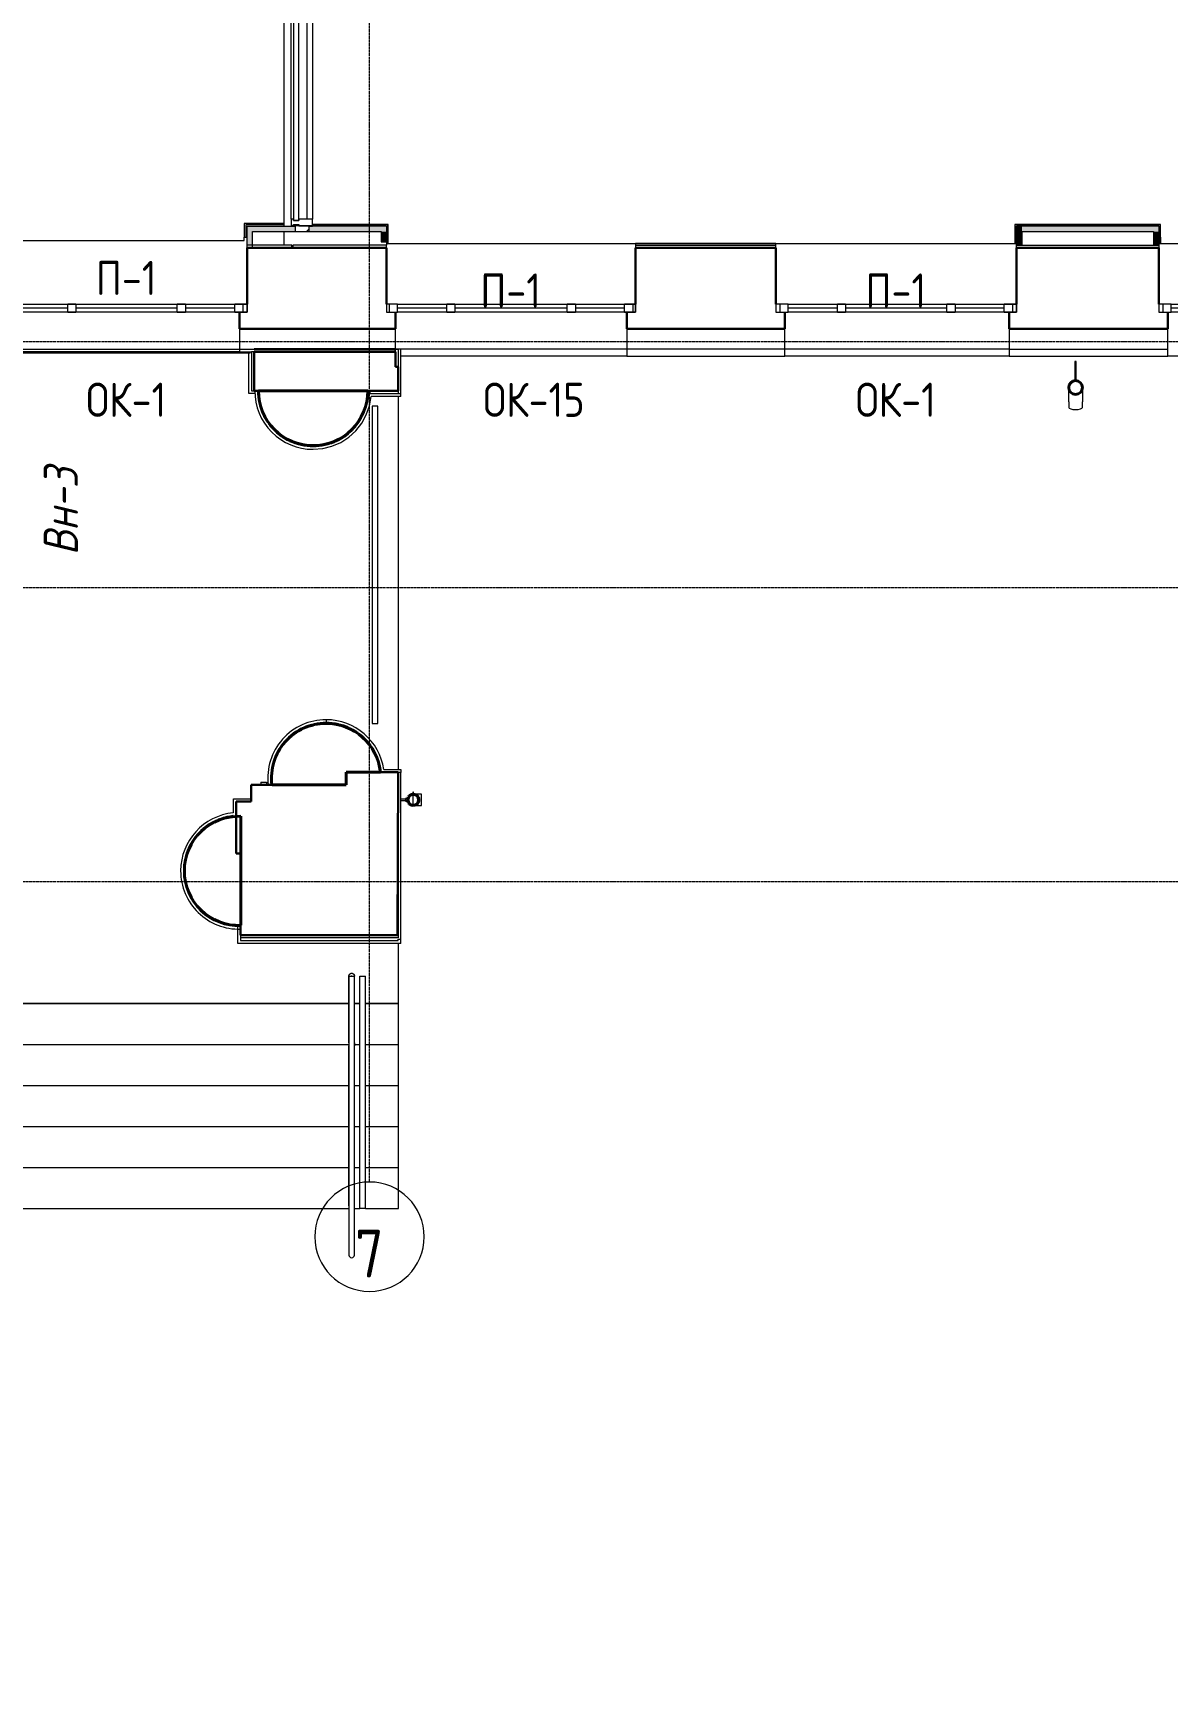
# Model space of a CAD drawing. Header units: millimetres. Extents: x -10178924 to 11692288, y -947381 to 58396.
# Drawn here: x 28092 to 36385, y -99954 to -87819 of the extents above; entities that cross this region are included whole.
import ezdxf
from ezdxf import colors
from ezdxf.entities.mleader import LeaderData, LeaderLine
from ezdxf.math import Vec2, Vec3

# ---------------------------------------------------------------- set-up
doc = ezdxf.new("R2010")
doc.units = ezdxf.units.MM
doc.linetypes.add('ADSK_Линия сетки', pattern=[25, 20, -2.5, 0, -2.5])
for name, color, linetype, lineweight in [('_ Окна', 7, 'Continuous', 9), ('Витраж', 7, 'Continuous', 9), ('Колонны', 7, 'Continuous', 18), ('Лестницы', 7, 'Continuous', 9), ('Марки', 7, 'Continuous', 20), ('Марки окон', 7, 'Continuous', 20), ('Обобщенные модели', 7, 'Continuous', 18), ('Ограждение', 7, 'Continuous', 9), ('Окна', 7, 'Continuous', 9), ('Оси', 253, 'Continuous', 9), ('Панели витража', 7, 'Continuous', 9), ('Перекрытие', 7, 'Continuous', 18), ('Стены внутренние', 7, 'Continuous', 18), ('Стены наружные', 7, 'Continuous', 18), ('Стены несущие', 7, 'Continuous', 30), ('Стены отделка', 7, 'Continuous', 30), ('Стены штриховка', 7, 'Continuous', 9), ('ШТРИХОВКА', 252, 'Continuous', 15)]:
    doc.layers.add(name, color=color, linetype=linetype, lineweight=lineweight)
doc.layers.add('_надписи канализация', color=7, linetype='Continuous')
doc.layers.add('Линии', color=7, linetype='Continuous', lineweight=9, true_color=0x00a600)
doc.styles.add('GOST Common', font='GOST_Common.ttf', dxfattribs={"width": 0.9, "height": 350})
doc.styles.add('GOST Common_2', font='GOST_Common.ttf', dxfattribs={"width": 0.9, "height": 250})
doc.styles.add('GOST Common_B_I', font='', dxfattribs={"width": 0.9, "height": 250})
doc.styles.add('ISOCPEUR', font='isocpeui.ttf', dxfattribs={"width": 0.9})
doc.styles.get('GOST Common_B_I').set_extended_font_data('GOST Common', italic=True, bold=True)

# ---------------------------------------------------------------- blocks, each defined once
blk = doc.blocks.new('Ось сетки - Круг_Ø8 мм-8258-План подвала')
at = {"layer": 'Оси', "lineweight": 20}
for start, end in [(360, 180), (180, 360)]:
    blk.add_arc((0, 0), 4, start, end, dxfattribs=at)
blk = doc.blocks.new('оси')
at = {"layer": 'Оси', "linetype": 'ADSK_Линия сетки'}
for p, q in [((37050, -2196), (37050, 46378)), ((-3614, 3950), (62615, 3950)), ((-3614, 2150), (62505, 2150)), ((-3614, 0), (62505, 0))]:
    blk.add_line(p, q, dxfattribs=at)
at = {"layer": 'Оси', "lineweight": 20, "xscale": 99.99999999999993, "yscale": 99.99999999999993, "zscale": 99.99999999999993}
blk.add_blockref('Ось сетки - Круг_Ø8 мм-8258-План подвала', (37050, -2596), dxfattribs=at)
at = {"layer": 'Оси', "insert": (37049, -2719), "char_height": 350, "width": 232.2, "attachment_point": 5, "line_spacing_factor": 1.022766, "style": 'GOST Common'}
blk.add_mtext('\\pxqc,t0.25714,0.51429,0.77143,1.02857,1.28571,1.54286,1.8,2.05714,2.31429,2.57143,2.82857,3.08571,3.34286,3.6,3.85714,4.11429,4.37143,4.62857,4.88571,5.14286,5.4,5.65714,5.91429,6.17143,6.42857,6.68571,6.94286,7.2,7.45714,7.71429,7.97143,8.22857;{7}', dxfattribs=at)
blk = doc.blocks.new('Прямоугольный импост - Импост структурный с накладкой - 160мм-687475-План 1-го этажа')
at = {"layer": 'Витраж', "lineweight": 18}
for p, q in [((-50, 0), (-50, 17)), ((-50, 17), (0, 17)), ((-40, 0), (-50, 0)), ((-40, -40), (-40, 0)), ((0, 0), (-10, 0)), ((-10, 0), (-10, -40)), ((0, 17), (0, 0)), ((-50, -140), (-50, -40)), ((-50, -40), (-40, -40)), ((-10, -40), (0, -40)), ((0, -40), (0, -140)), ((0, -140), (-50, -140))]:
    blk.add_line(p, q, dxfattribs=at)
blk = doc.blocks.new('Системная панель - Стекло - 40мм-6487991-План 1-го этажа')
at = {"layer": 'Панели витража', "lineweight": 18}
for p, q in [((907.5, 40), (-907.5, 40)), ((-907.5, 40), (-907.5, 0)), ((-907.5, 0), (907.5, 0)), ((907.5, 0), (907.5, 40))]:
    blk.add_line(p, q, dxfattribs=at)
blk = doc.blocks.new('Прямоугольный импост - Импост структурный с накладкой - 100мм-6487985-План 1-го этажа')
at = {"layer": 'Витраж'}
for p, q in [((29977, 6459), (29977, 8254)), ((30094, 6459), (30094, 8254))]:
    blk.add_line(p, q, dxfattribs=at)
blk = doc.blocks.new('Ограждение - Ограждение-1129748-План 1-го этажа')
at = {"layer": 'Ограждение'}
for p, q in [((30480, -2845), (30520, -2845)), ((30480, -3345), (30480, -2845)), ((30520, -3345), (30520, -2845)), ((30480, -4545), (30480, -3345)), ((30520, -4545), (30520, -3345)), ((30520, -4545), (30480, -4545))]:
    blk.add_line(p, q, dxfattribs=at)
blk = doc.blocks.new('Тип перил - Перила_Внутренний_-1129817-План 1-го этажа')
at = {"layer": 'Ограждение'}
for p, q in [((30400, -2845), (30400, -3333)), ((30422, -2845), (30417, -2845)), ((30440, -3333), (30440, -2845)), ((30400, -3347), (30400, -4525)), ((30440, -4525), (30440, -3347))]:
    blk.add_line(p, q, dxfattribs=at)
at = {"layer": 'Ограждение', "flags": 128}
for points in [[(30400, -3333), (30400, -3334), (30400, -3335), (30400, -3336), (30400, -3337), (30400, -3338), (30400, -3340), (30400, -3341), (30400, -3342), (30400, -3343), (30400, -3344), (30400, -3345), (30400, -3346), (30400, -3347)], [(30440, -3347), (30440, -3346), (30440, -3344), (30440, -3343), (30440, -3342), (30440, -3341), (30440, -3340), (30440, -3339), (30440, -3338), (30440, -3336), (30440, -3335), (30440, -3334), (30440, -3333), (30440, -3333)]]:
    blk.add_lwpolyline(points, dxfattribs=at)
blk = doc.blocks.new('Тип перил - D40-16087-План 1-го этажа')
at = {"layer": 'Ограждение', "flags": 128}
for points in [[(0, 20), (1, 20), (2, 20), (2, 20), (3, 20), (4, 20), (5, 19), (6, 19), (6, 19), (7, 19), (8, 18), (9, 18), (9, 18), (10, 17), (11, 17), (11, 17), (12, 16), (13, 16), (13, 15), (14, 14), (14, 14), (15, 13), (15, 13), (16, 12), (16, 11), (17, 11), (17, 10), (18, 9), (18, 9), (18, 8), (19, 7), (19, 6), (19, 6), (19, 5), (20, 4), (20, 3), (20, 3), (20, 2), (20, 1), (20, 0), (20, 0)], [(20, 0), (20, -1), (20, -2), (20, -2), (20, -3), (20, -4), (19, -5), (19, -6), (19, -6), (19, -7), (18, -8), (18, -9), (18, -9), (17, -10), (17, -11), (17, -11), (16, -12), (16, -13), (15, -13), (14, -14), (14, -14), (13, -15), (13, -15), (12, -16), (11, -16), (11, -17), (10, -17), (9, -18), (9, -18), (8, -18), (7, -19), (6, -19), (6, -19), (5, -19), (4, -20), (3, -20), (3, -20), (2, -20), (1, -20), (0, -20), (0, -20)]]:
    blk.add_lwpolyline(points, dxfattribs=at)
blk = doc.blocks.new('Тип перил - Перила_Внутренний_-V20-План 1-го этажа')
at = {"layer": 'Ограждение'}
for p, q in [((30400, -2845), (30440, -2845)), ((30400, -3333), (30400, -2845)), ((30440, -3333), (30440, -2845)), ((30400, -3333), (30400, -3356)), ((30400, -4525), (30400, -3356)), ((30440, -3333), (30440, -3356)), ((30440, -4525), (30440, -3356))]:
    blk.add_line(p, q, dxfattribs=at)
blk = doc.blocks.new('Ограждение - Ограждение-2045083-План 1-го этажа')
at = {"layer": 'Ограждение'}
for p, q in [((30570, 1322), (30570, -998)), ((30610, 1322), (30570, 1322)), ((30610, -998), (30610, 1322)), ((30570, -998), (30610, -998))]:
    blk.add_line(p, q, dxfattribs=at)
blk = doc.blocks.new('TN_ПВС 125-82_Водосточная труба - TN_ПВС 125-82_Водосточная труба-2851611-План 1-го этажа')
at = {"layer": 'Обобщенные модели', "lineweight": 9}
h = blk.add_hatch(dxfattribs=at)
h.set_pattern_fill('FP_24', color=256, style=0, pattern_type=2)
h.set_pattern_definition([(135, (-1556.57, -30870.17), (-106.066, -106.066), [])])
h.paths.add_polyline_path([(41, 0), (39, 9), (34, 22), (19, 36), (-1, 41), (-22, 34), (-36, 19), (-41, -2), (-35, -21), (-19, -36), (1, -41), (21, -35), (36, -19), (41, 0)])
h.paths.add_polyline_path([(39, 0), (32, -21), (19, -34), (-2, -38), (-21, -33), (-34, -19), (-39, 0), (-32, 21), (-19, 34), (0, 39), (21, 32), (34, 18), (38, 4)])
at = {"layer": 'Обобщенные модели', "lineweight": 40}
for radius, start, end in [(41.1, 151.0711, 178.9289), (38.8, 0, 180), (38.8, 180, 0), (41.1, 121.0711, 148.9289), (41.1, 91.0711, 118.9289), (41.1, 61.0711, 88.9289), (41.1, 31.0711, 58.9289), (41.1, 1.0711, 28.9289), (41.1, 181.0711, 208.9289), (41.1, 211.0711, 238.9289), (41.1, 241.0711, 268.9289), (41.1, 271.0711, 298.9289), (41.1, 301.0711, 328.9289), (41.1, 331.0711, 358.9289)]:
    blk.add_arc((0, 0), radius, start, end, dxfattribs=at)
blk = doc.blocks.new('_ Хомут универсальный - _ Хомут универсальный-2851612-План 1-го этажа')
at = {"layer": 'Обобщенные модели'}
for p, q in [((-43, 2), (-57, 2)), ((-57, 2), (-57, -2)), ((-57, -2), (-43, -2)), ((-10, -42), (-10, -57)), ((-10, -57), (10, -57)), ((-5, -57), (-5, -93)), ((-5, -93), (5, -93)), ((5, -93), (5, -57)), ((10, -57), (10, -42))]:
    blk.add_line(p, q, dxfattribs=at)
for radius, start, end in [(43.3, 283.4129, 177.008), (41, 0, 180), (43.3, 183.3101, 256.6528), (41, 180, 360)]:
    blk.add_arc((0, 0), radius, start, end, dxfattribs=at)
blk = doc.blocks.new('_ Водосточный слив с хомутом универсальным - _ Водосточный слив с хомутом универсальным-2862680-План 1-го этажа')
at = {"layer": 'Обобщенные модели'}
for p, q in [((-14, 41), (-61, 41)), ((0, 39), (0, -39)), ((0, 39), (0, -39)), ((-61, -41), (-14, -41))]:
    blk.add_line(p, q, dxfattribs=at)
at = {"layer": 'Обобщенные модели', "flags": 128}
blk.add_lwpolyline([(-61, 41), (-61, 40), (-61, 36), (-61, 31), (-61, 23), (-61, 15), (-61, 5), (-61, -5), (-61, -15), (-61, -23), (-61, -31), (-61, -36), (-61, -40), (-61, -41)], dxfattribs=at)
at = {"layer": 'Обобщенные модели'}
for start, end in [(13.284, 180), (180, 267.2199), (273.3227, 346.716)]:
    blk.add_arc((0, 0), 43.6, start, end, dxfattribs=at)
blk = doc.blocks.new('окно трехпол с фрамугой - 1740 и 1760 -2300_h___нов_ ок1-2142734-План 1-го этажа')
at = {"layer": '_ Окна', "lineweight": 18}
for p, q in [((-880, 115), (-880, 175)), ((-880, 175), (-790, 175)), ((-790, 175), (-790, 115)), ((-430, 115), (-430, 175)), ((-430, 175), (-370, 175)), ((-370, 175), (-370, 115)), ((370, 115), (370, 175)), ((370, 175), (430, 175)), ((430, 175), (430, 115)), ((790, 175), (790, 115)), ((880, 175), (790, 175)), ((880, 115), (880, 175)), ((-790, 115), (-880, 115)), ((-370, 115), (-430, 115)), ((430, 115), (370, 115)), ((790, 115), (880, 115))]:
    blk.add_line(p, q, dxfattribs=at)
at = {"layer": '_ Окна'}
for p, q in [((-850, 115), (-850, 175)), ((-790, 145), (-430, 145)), ((-370, 145), (370, 145)), ((430, 145), (790, 145)), ((850, 115), (850, 175))]:
    blk.add_line(p, q, dxfattribs=at)
at = {"layer": 'Окна'}
for p, q in [((-880, 175), (-880, 115)), ((-790, 175), (-880, 175)), ((-790, 175), (-430, 175)), ((-370, 175), (-430, 175)), ((-370, 175), (370, 175)), ((430, 175), (370, 175)), ((430, 175), (790, 175)), ((880, 175), (790, 175)), ((880, 115), (880, 175)), ((-880, 115), (-790, 115)), ((-430, 115), (-790, 115)), ((-430, 115), (-370, 115)), ((370, 115), (-370, 115)), ((370, 115), (430, 115)), ((790, 115), (430, 115)), ((790, 115), (880, 115))]:
    blk.add_line(p, q, dxfattribs=at)
blk = doc.blocks.new('окно трехпол с фрамугой - 1800 и 1820х2300_h___нов_ ок15-2116672-План 1-го этажа')
at = {"layer": '_ Окна', "lineweight": 18}
for p, q in [((-910, 115), (-910, 175)), ((-910, 175), (-830, 175)), ((-830, 175), (-830, 115)), ((-470, 115), (-470, 175)), ((-470, 175), (-410, 175)), ((-410, 175), (-410, 115)), ((410, 115), (410, 175)), ((410, 175), (470, 175)), ((470, 175), (470, 115)), ((830, 175), (830, 115)), ((910, 175), (830, 175)), ((910, 115), (910, 175)), ((-830, 115), (-910, 115)), ((-410, 115), (-470, 115)), ((470, 115), (410, 115)), ((830, 115), (910, 115))]:
    blk.add_line(p, q, dxfattribs=at)
at = {"layer": '_ Окна'}
for p, q in [((-890, 115), (-890, 175)), ((-830, 145), (-470, 145)), ((-410, 145), (410, 145)), ((470, 145), (830, 145)), ((890, 115), (890, 175))]:
    blk.add_line(p, q, dxfattribs=at)
at = {"layer": 'Окна'}
for p, q in [((-910, 175), (-910, 115)), ((-830, 175), (-910, 175)), ((-830, 175), (-470, 175)), ((-410, 175), (-470, 175)), ((-410, 175), (410, 175)), ((470, 175), (410, 175)), ((470, 175), (830, 175)), ((910, 175), (830, 175)), ((910, 115), (910, 175)), ((-910, 115), (-830, 115)), ((-470, 115), (-830, 115)), ((-470, 115), (-410, 115)), ((410, 115), (-410, 115)), ((410, 115), (470, 115)), ((830, 115), (470, 115)), ((830, 115), (910, 115))]:
    blk.add_line(p, q, dxfattribs=at)
blk = doc.blocks.new('окно трехпол с фрамугой - 1740 и 1760 -2300_h___нов_ ок1-V47-План 1-го этажа')
at = {"layer": '_ Окна', "lineweight": 18}
for p, q in [((-880, 115), (-880, 175)), ((-880, 175), (-790, 175)), ((-790, 175), (-790, 115)), ((-430, 115), (-430, 175)), ((-430, 175), (-370, 175)), ((-370, 175), (-370, 115)), ((370, 115), (370, 175)), ((370, 175), (430, 175)), ((430, 175), (430, 115)), ((790, 175), (790, 115)), ((880, 175), (790, 175)), ((880, 115), (880, 175)), ((-790, 115), (-880, 115)), ((-370, 115), (-430, 115)), ((430, 115), (370, 115)), ((790, 115), (880, 115))]:
    blk.add_line(p, q, dxfattribs=at)
at = {"layer": '_ Окна'}
for p, q in [((-850, 115), (-850, 175)), ((-790, 145), (-430, 145)), ((-370, 145), (370, 145)), ((430, 145), (790, 145)), ((850, 115), (850, 175))]:
    blk.add_line(p, q, dxfattribs=at)
at = {"layer": 'Окна'}
for p, q in [((-880, 175), (-880, 115)), ((-790, 175), (-880, 175)), ((-790, 175), (-430, 175)), ((-370, 175), (-430, 175)), ((-370, 175), (370, 175)), ((430, 175), (370, 175)), ((430, 175), (790, 175)), ((880, 175), (790, 175)), ((880, 115), (880, 175)), ((-880, 115), (-790, 115)), ((-430, 115), (-790, 115)), ((-430, 115), (-370, 115)), ((370, 115), (-370, 115)), ((370, 115), (430, 115)), ((790, 115), (430, 115)), ((790, 115), (880, 115))]:
    blk.add_line(p, q, dxfattribs=at)
blk = doc.blocks.new('Водосток - Тип 1 _карниз больше 490мм_-5162063-План 1-го этажа')
at = {"layer": 'Обобщенные модели'}
for p, q in [((75, 306), (75, 264)), ((175, 264), (175, 306)), ((120, 109), (120, -30)), ((130, -30), (130, 109)), ((120, -30), (130, -30))]:
    blk.add_line(p, q, dxfattribs=at)
at = {"layer": 'Обобщенные модели', "flags": 128}
for points in [[(75, 173), (75, 174), (75, 177), (75, 180), (75, 183), (75, 186), (75, 190), (75, 193), (75, 197), (75, 201), (75, 205), (75, 210), (75, 214), (75, 219), (75, 224), (75, 229), (75, 234), (75, 239), (75, 245), (75, 250), (75, 256), (75, 261), (75, 264)], [(175, 264), (175, 258), (175, 252), (175, 247), (175, 242), (175, 236), (175, 231), (175, 226), (175, 221), (175, 216), (175, 212), (175, 207), (175, 203), (175, 199), (175, 195), (175, 191), (175, 188), (175, 184), (175, 181), (175, 178), (175, 175), (175, 173)]]:
    blk.add_lwpolyline(points, dxfattribs=at)
at = {"layer": 'Обобщенные модели'}
for start, end in [(90, 270), (270, 90)]:
    blk.add_arc((125, 160), 52, start, end, dxfattribs=at)
at = {"layer": 'Обобщенные модели', "lineweight": 40}
for start, end in [(90, 270), (270, 90)]:
    blk.add_arc((125, 160), 50, start, end, dxfattribs=at)
at = {"layer": 'Обобщенные модели'}
for start_param, end_param in [(4.712389, 6.283185), (3.141593, 4.712389)]:
    blk.add_ellipse((125, 306), major_axis=(-50, 0), ratio=0.309017, start_param=start_param, end_param=end_param, dxfattribs=at)
blk = doc.blocks.new('Тип перил - Перила_Внутренний_-3098268-План 1-го этажа')
at = {"layer": 'Ограждение', "flags": 128}
for points in [[(30400, -3333), (30400, -3334), (30400, -3335), (30400, -3336), (30400, -3337), (30400, -3338), (30400, -3340), (30400, -3341), (30400, -3342), (30400, -3343), (30400, -3344), (30400, -3345), (30400, -3346), (30400, -3347)], [(30440, -3347), (30440, -3346), (30440, -3344), (30440, -3343), (30440, -3342), (30440, -3341), (30440, -3340), (30440, -3339), (30440, -3338), (30440, -3336), (30440, -3335), (30440, -3334), (30440, -3333)]]:
    blk.add_lwpolyline(points, dxfattribs=at)
blk = doc.blocks.new('Тип перил - D40-V58-План 1-го этажа')
at = {"layer": 'Ограждение', "flags": 128}
for points in [[(5, 19), (6, 19), (6, 19), (7, 19), (8, 18), (9, 18), (9, 18), (10, 17), (11, 17), (11, 17), (12, 16), (13, 16), (13, 15), (14, 14), (14, 14), (15, 13), (15, 13), (16, 12), (16, 11), (17, 11), (17, 10), (18, 9), (18, 9), (18, 8), (19, 7), (19, 6), (19, 6), (19, 5), (20, 4), (20, 3), (20, 3), (20, 2), (20, 1), (20, 0), (20, 0)], [(9, -18), (9, -18), (8, -18), (7, -19), (6, -19), (6, -19), (5, -19), (4, -20)], [(20, 0), (20, -1), (20, -2), (20, -2), (20, -3), (20, -4), (19, -5), (19, -6), (19, -6), (19, -7), (18, -8), (18, -9), (18, -9), (17, -10), (17, -11), (17, -11), (16, -12), (16, -13), (15, -13), (14, -14), (14, -14), (13, -15), (13, -15), (12, -16), (11, -16), (11, -17), (10, -17)]]:
    blk.add_lwpolyline(points, dxfattribs=at)
blk = doc.blocks.new('Тип перил - Перила_Внутренний_-V62-План 1-го этажа')
at = {"layer": 'Ограждение'}
for p, q in [((30400, -3333), (30400, -3347)), ((30440, -3333), (30440, -3347))]:
    blk.add_line(p, q, dxfattribs=at)
blk = doc.blocks.new('1 этаж')
at = {"layer": 'Колонны', "true_color": 0xfbfbf4}
for points in [[(29835, -68197), (29838, -68197), (29835, -68126), (29844, -68061), (29865, -67995), (29897, -67934), (29939, -67878), (29983, -67836), (30039, -67798), (30101, -67771), (30166, -67754), (30233, -67747), (30233, -67741), (30162, -67748), (30092, -67767), (30036, -67793), (29979, -67831), (29926, -67883), (29886, -67938), (29856, -67998), (29837, -68063), (29828, -68129), (29828, -68130), (29831, -68197), (29834, -68197)], [(30630, -68105), (30636, -68105), (30620, -68027), (30605, -67989), (30584, -67945), (30576, -67932), (30550, -67896), (30531, -67873), (30498, -67841), (30481, -67827), (30437, -67797), (30424, -67790), (30368, -67765), (30301, -67747), (30233, -67741), (30233, -67748), (30305, -67755), (30361, -67769), (30421, -67795), (30475, -67830), (30524, -67873), (30564, -67924), (30596, -67980), (30618, -68043), (30627, -68086)]]:
    blk.add_hatch(color=7, dxfattribs=at).paths.add_polyline_path(points)
h = blk.add_hatch(color=7, dxfattribs=at)
h.paths.add_polyline_path([(29588, -69230), (29589, -69229), (29608, -69229), (29608, -69224), (29535, -69219), (29470, -69204), (29405, -69176), (29346, -69136), (29295, -69087), (29253, -69029), (29222, -68965), (29203, -68891), (29197, -68826), (29191, -68826), (29197, -68897), (29214, -68960), (29237, -69014), (29273, -69070), (29320, -69122), (29365, -69159), (29421, -69192), (29482, -69215), (29546, -69228), (29573, -69229)])
h.paths.add_polyline_path([(29202, -68891), (29202, -68891), (29197, -68850)])
at = {"layer": 'Стены внутренние', "lineweight": 9}
h = blk.add_hatch(dxfattribs=at)
h.set_pattern_fill('FP_8', color=256, style=0, pattern_type=2)
h.set_pattern_definition([(45, (0, -66750), (-106.066, 106.066), []), (135, (0, -66750), (-106.066, -106.066), [])])
h.paths.add_polyline_path([(30034, -64152), (30109, -64152), (30109, -64111), (30009, -64112), (30009, -64152)])
h.paths.add_polyline_path([(30085, -58446), (30085, -58445), (30109, -58445), (30109, -58425), (30009, -58425), (30009, -58446), (30034, -58446)])
at = {"layer": 'Стены внутренние'}
for points in [[(29656, -64272), (29656, -64252), (29695, -64252), (29695, -64112), (29655, -64112), (29655, -64272)], [(30635, -64227), (30675, -64227), (30675, -64152), (30635, -64152)], [(35280, -64252), (35320, -64252), (35320, -64112), (35280, -64112), (35280, -64240)], [(36114, -64152), (36320, -64152), (36320, -64112), (35320, -64112), (35320, -64152), (35486, -64152)], [(36280, -64252), (36320, -64252), (36320, -64152), (36280, -64152)]]:
    blk.add_hatch(color=256, dxfattribs=at).paths.add_polyline_path(points)
h = blk.add_hatch(color=256, dxfattribs=at)
h.paths.add_polyline_path([(29877, -64152), (30009, -64152), (30009, -64112), (29695, -64112), (29695, -64152)])
h.paths.add_polyline_path([(30208, -64152), (30675, -64152), (30675, -64112), (30109, -64112), (30109, -64152), (30134, -64152)])
at = {"layer": 'Колонны', "lineweight": 40}
for p, q in [((30537, -65317), (29739, -65317)), ((30380, -68197), (30380, -68105)), ((30380, -68105), (30630, -68105)), ((29838, -68197), (30380, -68197)), ((29611, -69224), (29611, -68427))]:
    blk.add_line(p, q, dxfattribs=at)
at = {"layer": 'Колонны'}
for centre, start, end in [((30138, -65318), 189.3222, 192.4716), ((30138, -65318), 345.1897, 349.3455), ((30138, -65318), 354.6541, 0.2381), ((30138, -65318), 198.886, 202.6256), ((30138, -65318), 208.4608, 212.4208), ((30138, -65318), 326.3445, 330.5245), ((30138, -65318), 335.759, 339.9406), ((30138, -65318), 218.0529, 222.0961), ((30138, -65318), 227.6741, 231.7169), ((30138, -65318), 307.5442, 311.6286), ((30138, -65318), 316.9407, 321.091), ((30138, -65318), 237.3497, 241.3084), ((30138, -65318), 247.1458, 250.8824), ((30138, -65318), 257.3051, 260.4452), ((30138, -65318), 279.3814, 282.4853), ((30138, -65318), 288.7657, 292.4778), ((30138, -65318), 298.1529, 302.1125), ((30233, -68147), 76.9975, 80.2265), ((30233, -68147), 66.5942, 70.4495), ((30233, -68147), 56.5626, 60.6679), ((30233, -68147), 46.6545, 50.8797), ((30233, -68147), 36.8023, 41.0821), ((30233, -68147), 26.9802, 31.2701), ((30233, -68147), 17.1759, 21.4351), ((30233, -68147), 8.735, 11.5596), ((29596, -68826), 101.3961, 105.7537), ((29596, -68826), 95.8222, 96.4727), ((29596, -68826), 138.7621, 142.8783), ((29596, -68826), 129.3875, 133.5972), ((29596, -68826), 120.0417, 124.3161), ((29596, -68826), 110.7133, 115.0348), ((29596, -68826), 157.7355, 161.4399), ((29596, -68826), 148.1901, 152.1592), ((29596, -68826), 167.6402, 170.7204)]:
    blk.add_arc(centre, 406, start, end, dxfattribs=at)
at = {"layer": 'Колонны', "lineweight": 40}
for centre, start, end in [((30138, -65318), 179.758, 270), ((30138, -65318), 270, 0.242), ((30233, -68147), 90, 187.2909), ((30233, -68147), 5.9677, 90), ((29596, -68826), 87.8981, 180), ((29596, -68826), 180, 272.1019)]:
    blk.add_arc(centre, 399, start, end, dxfattribs=at)
at = {"layer": 'Лестницы'}
for p, q in [((24997, -69795), (30400, -69795)), ((30440, -69795), (30480, -69795)), ((30520, -69795), (30761, -69795)), ((30761, -70095), (30761, -69795)), ((24996, -70095), (30400, -70095)), ((24996, -70095), (30400, -70095)), ((30439, -70095), (30480, -70095)), ((30439, -70095), (30480, -70095)), ((30520, -70095), (30761, -70095)), ((30520, -70095), (30761, -70095)), ((30761, -70395), (30761, -70095)), ((24997, -70395), (30400, -70395)), ((24997, -70395), (30400, -70395)), ((30440, -70395), (30480, -70395)), ((30440, -70395), (30480, -70395)), ((30520, -70395), (30761, -70395)), ((30520, -70395), (30761, -70395)), ((30761, -70695), (30761, -70395)), ((24997, -70695), (30400, -70695)), ((24997, -70695), (30400, -70695)), ((30440, -70695), (30480, -70695)), ((30440, -70695), (30480, -70695)), ((30520, -70695), (30761, -70695)), ((30520, -70695), (30761, -70695)), ((30761, -70995), (30761, -70695)), ((24997, -70995), (30400, -70995)), ((24997, -70995), (30400, -70995)), ((30440, -70995), (30480, -70995)), ((30440, -70995), (30480, -70995)), ((30520, -70995), (30761, -70995)), ((30520, -70995), (30761, -70995)), ((30761, -71295), (30761, -70995)), ((24997, -71295), (30400, -71295)), ((24997, -71295), (30400, -71295)), ((30440, -71295), (30480, -71295)), ((30440, -71295), (30480, -71295)), ((30520, -71295), (30761, -71295)), ((30520, -71295), (30761, -71295))]:
    blk.add_line(p, q, dxfattribs=at)
at = {"layer": 'Линии', "color": 7}
for p, q in [((30400, -71275), (30400, -71635)), ((30440, -71635), (30440, -71275))]:
    blk.add_line(p, q, dxfattribs=at)
blk.add_arc((30420, -71635), 20, 180, 0, dxfattribs=at)
at = {"layer": 'Перекрытие'}
for p, q in [((29927, -64092), (29927, -58457)), ((30134, -62266), (30134, -64061)), ((29927, -64252), (29927, -64152)), ((30761, -68085), (30761, -65357)), ((30761, -69794), (30761, -69356)), ((24997, -69794), (30400, -69794)), ((30440, -69794), (30480, -69794)), ((30520, -69794), (30761, -69794))]:
    blk.add_line(p, q, dxfattribs=at)
at = {"layer": 'Стены внутренние'}
for p, q in [((27895, -64217), (29635, -64217)), ((29635, -64217), (29635, -64192)), ((30740, -65012), (30760, -65012)), ((30760, -65012), (30760, -65012))]:
    blk.add_line(p, q, dxfattribs=at)
at = {"layer": 'Стены наружные'}
for p, q in [((30675, -64240), (30675, -64252)), ((30687, -64240), (32495, -64240)), ((33520, -64240), (35268, -64240)), ((36320, -64240), (38078, -64240)), ((36332, -64192), (36332, -64240)), ((27960, -65012), (29600, -65012)), ((29600, -65032), (27960, -65032)), ((29668, -65337), (29668, -65032)), ((29678, -65042), (29678, -65032)), ((30760, -65012), (30740, -65012)), ((32430, -65012), (30780, -65012)), ((35225, -65012), (33585, -65012)), ((29678, -65042), (27769, -65042)), ((32430, -65062), (30780, -65062)), ((35225, -65062), (33585, -65062)), ((38025, -65062), (36385, -65062)), ((29713, -65337), (29668, -65337)), ((30553, -65337), (30543, -65337)), ((30780, -65357), (30562, -65357)), ((30780, -65357), (30780, -65337)), ((30233, -67721), (30233, -67741)), ((29757, -68177), (29797, -68177)), ((29757, -68177), (29757, -68197)), ((29797, -68177), (29797, -68197)), ((30632, -68085), (30634, -68085)), ((30654, -68085), (30780, -68085)), ((30780, -68085), (30780, -68106)), ((29555, -68300), (29685, -68300)), ((29555, -68402), (29555, -68300)), ((29555, -68425), (29555, -68422)), ((29588, -69356), (29588, -69229)), ((30780, -69356), (29588, -69356)), ((29608, -69296), (29608, -69316)), ((30780, -69356), (30780, -69326))]:
    blk.add_line(p, q, dxfattribs=at)
at = {"layer": 'Стены наружные', "flags": 128}
blk.add_lwpolyline([(30138, -65744), (30208, -65738), (30275, -65721), (30340, -65693), (30398, -65655), (30450, -65608), (30493, -65553), (30527, -65491), (30550, -65425), (30562, -65357)], dxfattribs=at)
at = {"layer": 'Стены наружные'}
for centre, radius, start, end in [((30138, -65318), 426, 179.7731, 270), ((30138, -65318), 406, 179.7619, 204.7888), ((30138, -65318), 406, 343.7432, 357.4113), ((30138, -65318), 406, 205.638, 214.5896), ((30138, -65318), 406, 315.4369, 343.4799), ((30138, -65318), 406, 216.4349, 223.0473), ((30138, -65318), 406, 226.4592, 235.3231), ((30138, -65318), 406, 304.6577, 314.5163), ((30138, -65318), 406, 236.1204, 243.9249), ((30138, -65318), 406, 244.9605, 270), ((30138, -65318), 406, 270, 294.9108), ((30138, -65318), 406, 294.9724, 304.4829), ((30233, -68147), 426, 90, 186.8329), ((30233, -68147), 406, 90, 187.1716), ((30233, -68147), 426, 8.3066, 90), ((30233, -68147), 406, 65.3076, 90), ((30233, -68147), 406, 54.6972, 63.9933), ((30233, -68147), 406, 46.1513, 53.5357), ((30233, -68147), 406, 35.61, 45.9389), ((30233, -68147), 406, 23.9258, 34.6571), ((30233, -68147), 406, 8.7194, 22.8647), ((29596, -68826), 426, 95.5484, 180), ((29596, -68826), 406, 95.823, 180), ((29596, -68826), 426, 180, 271.6104), ((29596, -68826), 406, 180, 271.6901)]:
    blk.add_arc(centre, radius, start, end, dxfattribs=at)
at = {"layer": 'Стены несущие'}
for p, q in [((29655, -64272), (30675, -64272)), ((29655, -64272), (29655, -64682)), ((30675, -64682), (30675, -64272)), ((32495, -64272), (33520, -64272)), ((32495, -64272), (32495, -64682)), ((33520, -64682), (33520, -64272)), ((35280, -64272), (35280, -64682)), ((36320, -64272), (35280, -64272)), ((36320, -64682), (36320, -64272)), ((29600, -64742), (29600, -64862)), ((30740, -64862), (30740, -64742)), ((32430, -64742), (32430, -64862)), ((33585, -64862), (33585, -64742)), ((35225, -64742), (35225, -64862)), ((36385, -64862), (36385, -64742)), ((30740, -64862), (29600, -64862)), ((33585, -64862), (32430, -64862)), ((36385, -64862), (35225, -64862)), ((30740, -65012), (29707, -65012)), ((30740, -65012), (29707, -65012)), ((29707, -65012), (29707, -65012)), ((29707, -65032), (29707, -65317)), ((30740, -65032), (29707, -65032)), ((30740, -65012), (30740, -65012)), ((30740, -65142), (30740, -65032)), ((30760, -65142), (30740, -65142)), ((30760, -65317), (30760, -65142)), ((29707, -65317), (29739, -65317)), ((30537, -65317), (30760, -65317)), ((30760, -68105), (30630, -68105)), ((30755, -69296), (30760, -68105)), ((30380, -68197), (29685, -68197)), ((29685, -68197), (29685, -68320)), ((29685, -68320), (29575, -68320)), ((29575, -68320), (29575, -68428)), ((29575, -68429), (29575, -68700)), ((29575, -68700), (29609, -68700)), ((29609, -68700), (29609, -68916)), ((29608, -68916), (29608, -69296)), ((29608, -69296), (30755, -69296))]:
    blk.add_line(p, q, dxfattribs=at)
at = {"layer": 'Стены отделка', "lineweight": 9}
for p, q in [((29927, -64092), (29635, -64092)), ((29635, -64092), (29635, -64192)), ((29655, -64112), (29984, -64112)), ((29655, -64272), (29655, -64112)), ((29695, -64152), (30635, -64152)), ((29695, -64272), (29695, -64152)), ((29927, -64112), (29927, -64092)), ((30134, -64111), (29984, -64111)), ((29984, -64111), (29984, -64112)), ((30685, -64100), (30134, -64100)), ((30134, -64100), (30134, -64111)), ((30675, -64112), (30134, -64112)), ((30635, -64152), (30635, -64227)), ((30675, -64112), (30675, -64240)), ((30687, -64240), (30687, -64102)), ((35268, -64100), (35268, -64240)), ((36330, -64100), (35270, -64100)), ((36320, -64112), (35280, -64112)), ((35280, -64272), (35280, -64112)), ((35320, -64152), (36280, -64152)), ((35320, -64252), (35320, -64152)), ((36280, -64152), (36280, -64252)), ((36320, -64112), (36320, -64272)), ((36332, -64192), (36332, -64102)), ((29635, -64192), (29655, -64192)), ((29982, -64252), (29655, -64252)), ((29982, -64272), (29982, -64252)), ((30675, -64252), (29990, -64252)), ((29990, -64252), (29990, -64272)), ((30635, -64227), (30675, -64227)), ((30675, -64240), (30687, -64240)), ((30675, -64272), (30675, -64252)), ((32495, -64240), (32495, -64272)), ((33520, -64240), (32495, -64240)), ((32495, -64252), (32496, -64252)), ((32495, -64272), (32495, -64272)), ((33520, -64272), (33520, -64240)), ((35268, -64240), (35280, -64240)), ((35280, -64252), (35320, -64252)), ((35320, -64252), (36320, -64252)), ((29600, -64862), (29600, -65032)), ((30740, -65012), (30740, -64862)), ((32430, -64862), (32430, -65062)), ((33585, -65062), (33585, -64862)), ((35225, -64862), (35225, -65062)), ((36385, -65062), (36385, -64862)), ((29600, -65012), (29707, -65012)), ((29600, -65032), (29688, -65032)), ((29688, -65032), (29688, -65317)), ((29708, -65317), (29708, -65032)), ((30735, -65012), (30735, -65062)), ((30740, -65032), (30740, -65012)), ((30780, -65012), (30760, -65012)), ((30760, -65012), (30760, -65142)), ((30780, -65337), (30780, -65012)), ((32431, -65012), (32430, -65012)), ((35226, -65012), (35225, -65012)), ((30735, -65062), (30740, -65062)), ((32430, -65062), (33585, -65062)), ((35225, -65062), (36385, -65062)), ((29688, -65317), (29707, -65317)), ((30553, -65317), (30553, -65337)), ((30553, -65337), (30780, -65337)), ((30780, -68106), (30760, -68106)), ((30760, -68106), (30760, -69316)), ((30780, -68302), (30780, -68106)), ((30780, -69326), (30780, -68311)), ((30760, -69316), (29608, -69316)), ((29608, -69316), (29608, -69336)), ((29608, -69336), (30760, -69336)), ((30760, -69336), (30760, -69326)), ((30760, -69326), (30780, -69326))]:
    blk.add_line(p, q, dxfattribs=at)
at = {"layer": 'Стены штриховка'}
for p, q in [((29927, -64103), (29646, -64103)), ((29646, -64103), (29646, -64192)), ((29984, -64112), (30009, -64112)), ((30009, -64152), (30009, -64111)), ((30109, -64152), (30109, -64111)), ((30109, -64112), (30134, -64112)), ((30687, -64102), (30134, -64102)), ((30134, -64111), (30134, -64112)), ((30685, -64240), (30685, -64100)), ((30687, -64100), (30685, -64100)), ((30687, -64102), (30687, -64100)), ((35270, -64100), (35268, -64100)), ((36332, -64102), (35268, -64102)), ((35270, -64240), (35270, -64100)), ((36330, -64240), (36330, -64100)), ((36332, -64100), (36330, -64100)), ((36332, -64102), (36332, -64100)), ((33520, -64242), (32495, -64242)), ((32496, -64252), (33520, -64252)), ((29707, -65032), (29688, -65032)), ((33585, -65012), (32431, -65012)), ((35226, -65012), (36385, -65012)), ((29739, -65317), (30537, -65317)), ((30760, -65317), (30760, -65337)), ((30630, -68105), (30380, -68105)), ((30380, -68105), (30380, -68197))]:
    blk.add_line(p, q, dxfattribs=at)
blk.add_blockref('оси', (-6500, -68905))
at = {"layer": 'Витраж'}
blk.add_blockref('Прямоугольный импост - Импост структурный с накладкой - 100мм-6487985-План 1-го этажа', (0, -70520), dxfattribs=at)
at = {"layer": 'Витраж', "extrusion": (0, 0, -1), "rotation": 270}
blk.add_blockref('Прямоугольный импост - Импост структурный с накладкой - 160мм-687475-План 1-го этажа', (-29994, -64111), dxfattribs=at)
at = {"layer": 'Обобщенные модели'}
for name, p, rotation in [('Водосток - Тип 1 _карниз больше 490мм_-5162063-План 1-го этажа', (35836, -65132), 180), ('_ Хомут универсальный - _ Хомут универсальный-2851612-План 1-го этажа', (30870, -68307), 270), ('_ Водосточный слив с хомутом универсальным - _ Водосточный слив с хомутом универсальным-2862680-План 1-го этажа', (30870, -68307), 180)]:
    blk.add_blockref(name, p, dxfattribs=dict(at, rotation=rotation))
at = {"layer": 'Обобщенные модели', "lineweight": 40, "rotation": 270}
blk.add_blockref('TN_ПВС 125-82_Водосточная труба - TN_ПВС 125-82_Водосточная труба-2851611-План 1-го этажа', (30870, -68307), dxfattribs=at)
at = {"layer": 'Ограждение'}
for name in ['Ограждение - Ограждение-2045083-План 1-го этажа', 'Тип перил - Перила_Внутренний_-1129817-План 1-го этажа', 'Тип перил - Перила_Внутренний_-V20-План 1-го этажа', 'Ограждение - Ограждение-1129748-План 1-го этажа', 'Тип перил - Перила_Внутренний_-3098268-План 1-го этажа', 'Тип перил - Перила_Внутренний_-V62-План 1-го этажа']:
    blk.add_blockref(name, (0, -66750), dxfattribs=at)
at = {"layer": 'Ограждение', "rotation": 90}
for name in ['Тип перил - D40-16087-План 1-го этажа', 'Тип перил - D40-V58-План 1-го этажа']:
    blk.add_blockref(name, (30420, -69595), dxfattribs=at)
at = {"layer": 'Окна', "rotation": 180}
for name, p in [('окно трехпол с фрамугой - 1740 и 1760 -2300_h___нов_ ок1-V47-План 1-го этажа', (28775, -64567)), ('окно трехпол с фрамугой - 1800 и 1820х2300_h___нов_ ок15-2116672-План 1-го этажа', (31585, -64567)), ('окно трехпол с фрамугой - 1740 и 1760 -2300_h___нов_ ок1-2142734-План 1-го этажа', (34400, -64567)), ('окно трехпол с фрамугой - 1740 и 1760 -2300_h___нов_ ок1-2142734-План 1-го этажа', (37200, -64567))]:
    blk.add_blockref(name, p, dxfattribs=at)
at = {"layer": 'Панели витража', "rotation": 270}
blk.add_blockref('Системная панель - Стекло - 40мм-6487991-План 1-го этажа', (29994, -63163), dxfattribs=at)
at = {"layer": 'Марки', "lineweight": 9, "insert": (28294, -66198), "char_height": 250, "width": 696.6, "attachment_point": 5, "rotation": 90, "line_spacing_factor": 1.022766, "style": 'GOST Common_B_I'}
blk.add_mtext('\\pxqc,t4.572,9.144,13.716,18.288,22.86,27.432,32.004,36.576,41.148,45.72,50.292,54.864,59.436,64.008,68.58,73.152,77.724,82.296,86.868,91.44,96.012,100.584,105.156,109.728,114.3,118.872,123.444,128.016,132.588,137.16,141.732,146.304;{Вн-3}', dxfattribs=at)
at = {"layer": 'Марки окон', "lineweight": 9, "char_height": 250, "attachment_point": 5, "line_spacing_factor": 1.022766, "style": 'GOST Common_2'}
for s, insert, width in [('\\pxqc,t1.8,3.6,5.4,7.2,9,10.8,12.6,14.4,16.2,18,19.8,21.6,23.4,25.2,27,28.8,30.6,32.4,34.2,36,37.8,39.6,41.4,43.2,45,46.8,48.6,50.4,52.2,54,55.8,57.6;{П-1}', (28772, -64491), 458.1), ('\\pxqc,t1.8,3.6,5.4,7.2,9,10.8,12.6,14.4,16.2,18,19.8,21.6,23.4,25.2,27,28.8,30.6,32.4,34.2,36,37.8,39.6,41.4,43.2,45,46.8,48.6,50.4,52.2,54,55.8,57.6;{П-1}', (31582, -64583), 458.1), ('\\pxqc,t1.8,3.6,5.4,7.2,9,10.8,12.6,14.4,16.2,18,19.8,21.6,23.4,25.2,27,28.8,30.6,32.4,34.2,36,37.8,39.6,41.4,43.2,45,46.8,48.6,50.4,52.2,54,55.8,57.6;{П-1}', (34397, -64583), 458.1), ('\\pxqc,t1.8,3.6,5.4,7.2,9,10.8,12.6,14.4,16.2,18,19.8,21.6,23.4,25.2,27,28.8,30.6,32.4,34.2,36,37.8,39.6,41.4,43.2,45,46.8,48.6,50.4,52.2,54,55.8,57.6;{ОК-1}', (28772, -65382), 637.2), ('\\pxqc,t1.8,3.6,5.4,7.2,9,10.8,12.6,14.4,16.2,18,19.8,21.6,23.4,25.2,27,28.8,30.6,32.4,34.2,36,37.8,39.6,41.4,43.2,45,46.8,48.6,50.4,52.2,54,55.8,57.6;{ОК-15}', (31752, -65382), 797.4), ('\\pxqc,t1.8,3.6,5.4,7.2,9,10.8,12.6,14.4,16.2,18,19.8,21.6,23.4,25.2,27,28.8,30.6,32.4,34.2,36,37.8,39.6,41.4,43.2,45,46.8,48.6,50.4,52.2,54,55.8,57.6;{ОК-1}', (34397, -65382), 637.2)]:
    blk.add_mtext(s, dxfattribs=dict(at, insert=insert, width=width))
blk = doc.blocks.new('_None')

msp = doc.modelspace()

# ---------------------------------------------------------------- block references
at = {"layer": 'ШТРИХОВКА'}
msp.add_blockref('1 этаж', (0, -25118), dxfattribs=at)

# ---------------------------------------------------------------- leaders
at = {"layer": '_надписи канализация', "lineweight": -2}
ml = msp.add_multileader_mtext('Standard', dxfattribs=at)
ml.set_content('\\A1;Приямок{\\Fisocp3|c204; }800{\\fArial|b0|i0|c204|p34;х}800х800(h)\\P{\\fArial|b0|i0|c204|p34;с\\Fisocp3|c204; }насосом дренажным {\\A0;\\H0.91667x;ГНОМ 10-10Г\\A1;\\H1.09091x; \\PN=1,1 кВт \\P (1 раб)\\Fisocp3|c204; \\fISOCPEUR|b0|i0|c204|p34;(закрыть рифленым железом)}', color=256, style='ISOCPEUR')
ml.set_leader_properties(lineweight=13)
ml.set_arrow_properties(name='NONE')
ml.build(insert=Vec2(0, 0))
ml.multileader.update_dxf_attribs({"text_left_attachment_type": 6, "text_right_attachment_type": 6, "dogleg_length": 100, "arrow_head_size": 300, "scale": 100})
ctx = ml.context
ctx.base_point, ctx.scale, ctx.char_height, ctx.arrow_head_size, ctx.landing_gap_size, ctx.plane_origin = Vec3(-145291.4, -94662.5), 100, 250, 300, 0.09, Vec3(-154635.5, -95039)
ctx.left_attachment, ctx.right_attachment, ctx.text_align_type = 6, 6, 1
notes = []
notes.append((ctx, [(0, (1, 1, 0), (-145391.4, -94662.5), (1, 0), 100, [(1, [(-147646.4, -96799.7)], 0, [])])]))
ctx.mtext.insert, ctx.mtext.width, ctx.mtext.alignment, ctx.mtext.flow_direction = Vec3(-142614, -94337.5), 5926.326, 2, 5
ml = msp.add_multileader_mtext('Standard', dxfattribs=at)
ml.set_content('\\A1;Приямок{\\Fisocp3|c204; }800{\\fArial|b0|i0|c204|p34;х}800х800(h)\\P{\\fArial|b0|i0|c204|p34;с\\Fisocp3|c204; }насосом дренажным {\\A0;\\H0.91667x;ГНОМ 10-10Г\\A1;\\H1.09091x; \\PN=1,1 кВт \\P (1 раб)\\Fisocp3|c204; \\fISOCPEUR|b0|i0|c204|p34;(закрыть рифленым железом)}', color=256, style='ISOCPEUR')
ml.set_leader_properties(lineweight=13)
ml.set_arrow_properties(name='NONE')
ml.build(insert=Vec2(0, 0))
ml.multileader.update_dxf_attribs({"text_left_attachment_type": 6, "text_right_attachment_type": 6, "dogleg_length": 100, "arrow_head_size": 300, "scale": 100})
ctx = ml.context
ctx.base_point, ctx.scale, ctx.char_height, ctx.arrow_head_size, ctx.landing_gap_size, ctx.plane_origin = Vec3(-145362, -98698.1), 100, 250, 300, 0.09, Vec3(-144983.4, -96462.3)
ctx.left_attachment, ctx.right_attachment, ctx.text_align_type = 6, 6, 1
notes.append((ctx, [(0, (1, 1, 0), (-145462, -98698.1), (1, 0), 100, [(1, [(-147878.1, -99718.5)], 0, [])])]))
ctx.mtext.insert, ctx.mtext.width, ctx.mtext.alignment, ctx.mtext.flow_direction = Vec3(-142684.6, -98373.1), 5926.326, 2, 5
for ctx, leaders in notes:
    for number, flags, end, landing, length, lines in leaders:
        leader = LeaderData()
        leader.index, (leader.has_last_leader_line, leader.has_dogleg_vector, leader.attachment_direction) = number, flags
        leader.last_leader_point, leader.dogleg_vector, leader.dogleg_length = Vec3(end), Vec3(landing), length
        for number, points, colour, breaks in lines:
            line = LeaderLine()
            line.index, line.vertices, line.color, line.breaks = number, Vec3.list(points), colors.encode_raw_color(colour), breaks
            leader.lines.append(line)
        ctx.leaders.append(leader)

doc.saveas('drawing.dxf')
